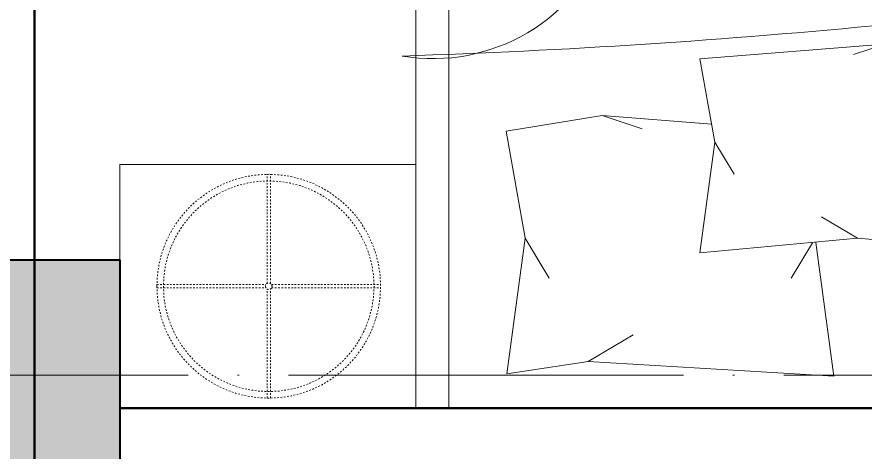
# Model space of a CAD drawing. Header units: inches. Extents: x -71 to 2682309, y -3332 to 801571.
# Drawn here: x 2651648.2 to 2651699.7, y 787877.6 to 787904 of the extents above; entities that cross this region are included whole.
import ezdxf

# ---------------------------------------------------------------- set-up
doc = ezdxf.new("R2010")
doc.units = ezdxf.units.IN
doc.header["$MEASUREMENT"] = 0
doc.linetypes.add('ACAD_ISO04W100', pattern=[30, 24, -3, 0, -3])
doc.linetypes.add('x_8th Floor Plan-final$0$HIDDEN2', pattern=[0.1875, 0.125, -0.0625])
for name, color, linetype, lineweight in [('CENTER  LINE RA', 10, 'ACAD_ISO04W100', 18), ('CONC. OUTLINE RA', 150, 'Continuous', 40), ('DIM RA', 4, 'Continuous', 15), ('Furniture', 22, 'Continuous', 13), ('Hatch', 254, 'Continuous', 9), ('HATCH RA', 8, 'Continuous', 9), ('WALL RA', 42, 'Continuous', 50)]:
    doc.layers.add(name, color=color, linetype=linetype, lineweight=lineweight)
doc.layers.add('HACTH', color=7, linetype='Continuous')

# ---------------------------------------------------------------- blocks, each defined once
blk = doc.blocks.new('COLUMN')
at = {"layer": 'HACTH', "lineweight": 30, "transparency": 33554541}
h = blk.add_hatch(color=256, dxfattribs=at)
h.dxf.hatch_style = 1
h.paths.add_polyline_path([(2659104.188, 784576.379), (2659090.188, 784576.379), (2659090.188, 784562.379), (2659104.188, 784562.379)])
at = {"layer": 'CONC. OUTLINE RA'}
blk.add_lwpolyline([(2659090.188, 784576.379), (2659104.188, 784576.379), (2659104.188, 784562.379), (2659090.188, 784562.379)], close=True, dxfattribs=at)
blk = doc.blocks.new('x_8th Floor Plan-final$0$FP34')
at = {"layer": 'Hatch', "linetype": 'x_8th Floor Plan-final$0$HIDDEN2'}
for p, q in [((173.9, 215.9), (173.9, 381.5)), ((178.9, 215.9), (178.9, 381.5)), ((6.4, 214), (172.1, 214)), ((6.4, 209), (172.1, 209)), ((173.9, 41.5), (173.9, 207.2)), ((178.9, 41.5), (178.9, 207.2)), ((180.7, 214), (346.4, 214)), ((180.7, 209), (346.4, 209))]:
    blk.add_line(p, q, dxfattribs=at)
for radius in [170, 160, 5]:
    blk.add_circle((176.4, 211.5), radius, dxfattribs=at)
blk = doc.blocks.new('queen bed')
at = {"layer": 'Furniture'}
for p, q in [((0, -27), (0, 33)), ((-9.422, 9.943), (-10.329, -0.158)), ((-21.216, -9.741), (-22.123, 1.525)), ((-22.123, 1.525), (-21.475, -0.417)), ((-10.329, -0.158), (-11.625, -2.36)), ((-10.329, -0.158), (-9.422, -9.741)), ((-1.946, -1.605), (-10.059, -2.696)), ((-2.833, -16.542), (-1.946, -1.605)), ((-10.04, -2.906), (-7.899, -4.19)), ((-16.161, -8.835), (-14.217, -7.669)), ((-16.161, -8.835), (-21.216, -9.741)), ((-17.244, -9.014), (-17.781, -15.683)), ((-9.422, -9.741), (-16.161, -8.835)), ((-17.781, -15.683), (-16.971, -13.255)), ((-2.833, -16.542), (-4.453, -13.79)), ((-17.781, -15.683), (-16.814, -21.526)), ((-2.074, -21.473), (-2.833, -16.542)), ((-10.329, -20.363), (-7.899, -18.906)), ((-10.329, -20.363), (-16.814, -21.526)), ((-2.074, -21.473), (-10.329, -20.363)), ((0, -25), (-69, -25)), ((0, -27), (-70, -27))]:
    blk.add_line(p, q, dxfattribs=at)
at = {"layer": 'Furniture', "elevation": 0}
blk.add_lwpolyline([(-14.8, -27), (0, -27), (0, -45), (-14.8, -45)], close=True, dxfattribs=at)
at = {"layer": 'Furniture'}
for centre, radius, start, end in [((-476.453, -42.67), 455.307, 1.86805, 9.31159), ((-32.527, -25.958), 11.295, 350.4683, 70.4807)]:
    blk.add_arc(centre, radius, start, end, dxfattribs=at)
at = {"layer": 'Furniture', "xscale": -0.04000015660943469, "yscale": 0.04000015660943469, "zscale": 0.04000015660943467}
blk.add_blockref('x_8th Floor Plan-final$0$FP34', (-0.344, -44.407), dxfattribs=at)
blk = doc.blocks.new('GRID')
at = {"layer": 'CENTER  LINE RA'}
blk.add_line((2650289.133, 787882.268), (2650810.03, 787882.268), dxfattribs=at)

msp = doc.modelspace()

# ---------------------------------------------------------------- linework, layer by layer
at = {"layer": 'WALL RA'}
for p, q in [((2651649.241, 787735.268), (2651649.241, 788018.268)), ((2651654.417, 787880.268), (2651754.172, 787880.268))]:
    msp.add_line(p, q, dxfattribs=at)

# ---------------------------------------------------------------- block references
at = {"layer": 'DIM RA'}
msp.add_blockref('GRID', (1255.145, 0), dxfattribs=at)
at = {"layer": 'Furniture', "rotation": 270}
msp.add_blockref('queen bed', (2651699.417, 787880.268), dxfattribs=at)
at = {"layer": 'HATCH RA', "lineweight": 30, "rotation": 270}
msp.add_blockref('COLUMN', (1867078.038, 3446979.456), dxfattribs=at)

doc.saveas('drawing.dxf')
